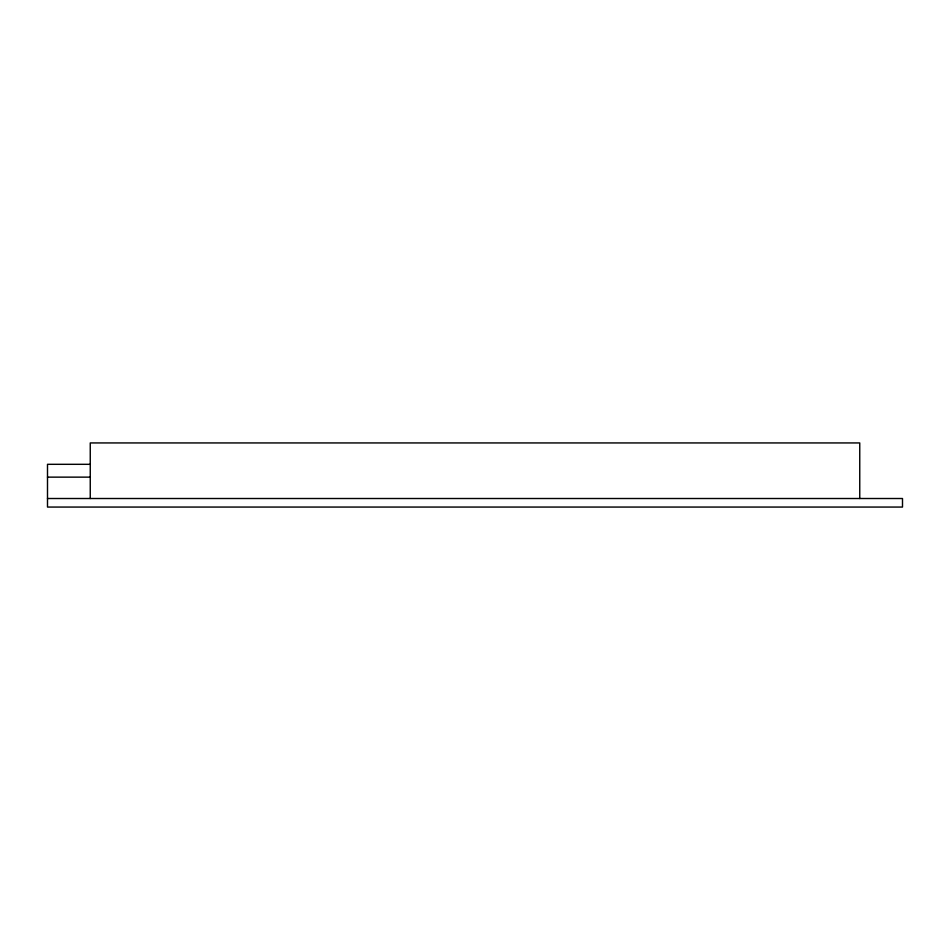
<?xml version="1.0" encoding="UTF-8"?>
<svg xmlns="http://www.w3.org/2000/svg" width="950" height="950" viewBox="0 0 950 950"><rect width="100%" height="100%" fill="white"/><g stroke="black" fill="none" stroke-linecap="round" stroke-linejoin="round"><path stroke-width="1.43" d="M90.25 464.312L47.5 464.312L47.5 507.062L902.5 507.062L902.5 498.512L47.5 498.512M47.5 477.137L90.25 477.137M859.75 498.512L859.75 442.938L90.25 442.938L90.25 498.512"/></g></svg>
